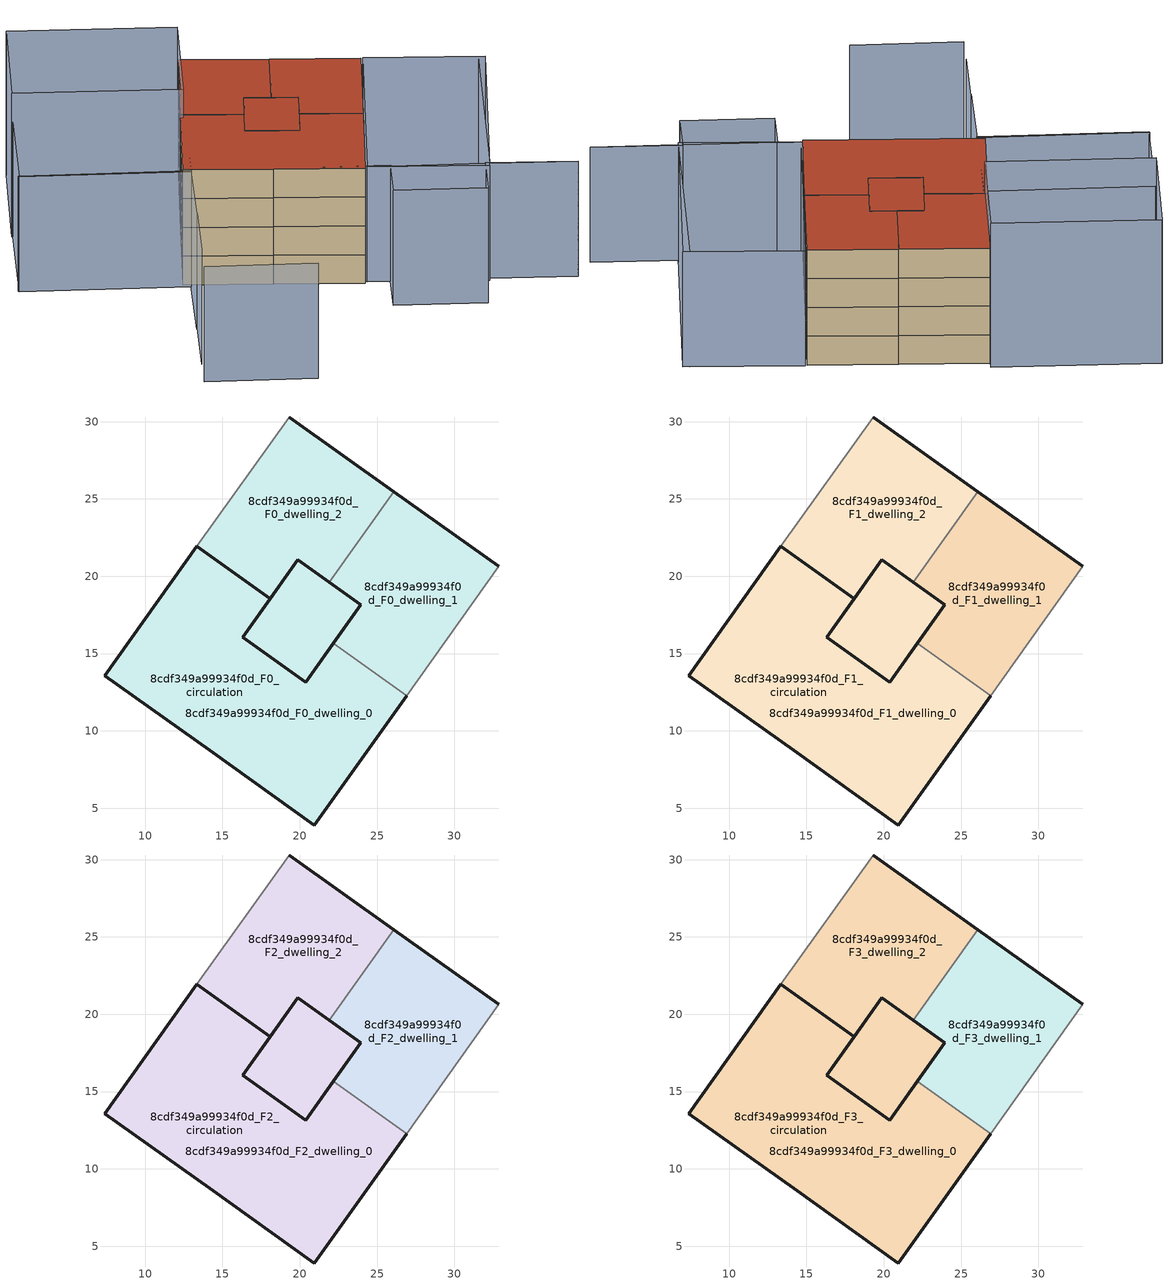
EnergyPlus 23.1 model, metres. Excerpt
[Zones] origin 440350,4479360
8cdf349a99934f0d_F0_dwelling_0
 floor ground (EU_floor_Construction): 22.16,15.66 26.91,12.28 20.95,3.91 14.17,8.74 7.39,13.57 13.35,21.94 18.1,18.56 16.31,16.05 20.38,13.15 z0; 23.95,18.17 20.38,13.15 18.34,14.6 16.31,16.05 18.1,18.56 19.89,21.07 z0
 wall outside (EU_wall_Construction): 22.16,15.66 20.38,13.15 18.34,14.6 16.31,16.05 18.1,18.56 13.35,21.94 7.39,13.57 14.17,8.74 20.95,3.91 26.91,12.28 z0:3
 wall to 8cdf349a99934f0d_F0_dwelling_1 (EU_wall_Construction): 26.91,12.28 22.16,15.66 z0:3
8cdf349a99934f0d_F0_dwelling_1
 floor ground (EU_floor_Construction): 32.87,20.64 26.91,12.28 22.16,15.66 23.93,18.13 23.95,18.17 21.92,19.62 26.09,25.47 z0; 21.92,19.62 23.95,18.17 23.93,18.13 20.38,13.15 16.31,16.05 19.89,21.07 z0
 wall outside (EU_wall_Construction): 32.87,20.64 26.09,25.47 / 21.92,19.62 23.95,18.17 22.16,15.66 z0:3
 wall adiabatic (EU_wall_Construction): 26.91,12.28 32.87,20.64 z0:3
 wall to 8cdf349a99934f0d_F0_dwelling_2 (EU_wall_Construction): 26.09,25.47 21.92,19.62 z0:3
8cdf349a99934f0d_F0_dwelling_2
 floor ground (EU_floor_Construction): 23.95,18.17 20.38,13.15 16.31,16.05 18.1,18.56 19.89,21.07 21.92,19.62 z0; 26.09,25.47 21.92,19.62 19.89,21.07 18.1,18.56 13.35,21.94 19.31,30.3 z0
 wall outside (EU_wall_Construction): 26.09,25.47 19.31,30.3 / 13.35,21.94 18.1,18.56 19.89,21.07 21.92,19.62 z0:3
 wall adiabatic (EU_wall_Construction): 19.31,30.3 13.35,21.94 z0:3
8cdf349a99934f0d_F0_circulation
 floor ground (EU_floor_Construction): 22.16,15.66 26.91,12.28 20.95,3.91 14.17,8.74 7.39,13.57 13.35,21.94 18.1,18.56 16.31,16.05 20.38,13.15 z0; 21.92,19.62 23.95,18.17 20.38,13.15 18.34,14.6 16.31,16.05 18.1,18.56 19.89,21.07 z0; 32.87,20.64 26.91,12.28 22.16,15.66 23.93,18.13 23.95,18.17 21.92,19.62 26.09,25.47 z0; 26.09,25.47 21.92,19.62 19.89,21.07 18.1,18.56 13.35,21.94 19.31,30.3 z0
 wall outside (EU_wall_Construction): 23.95,18.17 19.89,21.07 16.31,16.05 20.38,13.15 23.95,18.17 z0:3
8cdf349a99934f0d_F1_dwelling_0
 floor to 8cdf349a99934f0d_F0_dwelling_0 (EU_floor_Construction): 22.16,15.66 26.91,12.28 20.95,3.91 14.17,8.74 7.39,13.57 13.35,21.94 18.1,18.56 16.31,16.05 18.34,14.6 20.38,13.15 z3; 23.95,18.17 22.16,15.66 20.38,13.15 18.34,14.6 16.31,16.05 18.1,18.56 19.89,21.07 z3
 wall outside (EU_wall_Construction): 22.16,15.66 20.38,13.15 18.34,14.6 16.31,16.05 18.1,18.56 13.35,21.94 7.39,13.57 14.17,8.74 20.95,3.91 26.91,12.28 z3:6
 wall to 8cdf349a99934f0d_F1_dwelling_1 (EU_wall_Construction): 26.91,12.28 22.16,15.66 z3:6
8cdf349a99934f0d_F1_dwelling_1
 floor to 8cdf349a99934f0d_F0_dwelling_1 (EU_floor_Construction): 32.87,20.64 26.91,12.28 22.16,15.66 23.95,18.17 21.92,19.62 26.09,25.47 z3; 21.92,19.62 23.95,18.17 23.93,18.13 20.38,13.15 16.31,16.05 19.89,21.07 z3
 wall outside (EU_wall_Construction): 32.87,20.64 26.09,25.47 / 21.92,19.62 23.95,18.17 22.16,15.66 z3:6
 wall adiabatic (EU_wall_Construction): 26.91,12.28 32.87,20.64 z3:6
 wall to 8cdf349a99934f0d_F1_dwelling_2 (EU_wall_Construction): 26.09,25.47 21.92,19.62 z3:6
8cdf349a99934f0d_F1_dwelling_2
 floor to 8cdf349a99934f0d_F0_dwelling_2 (EU_floor_Construction): 26.09,25.47 21.92,19.62 19.89,21.07 18.1,18.56 13.35,21.94 19.31,30.3 z3; 21.92,19.62 23.95,18.17 20.38,13.15 16.31,16.05 18.1,18.56 19.89,21.07 z3
 wall outside (EU_wall_Construction): 26.09,25.47 19.31,30.3 / 13.35,21.94 18.1,18.56 19.89,21.07 21.92,19.62 z3:6
 wall adiabatic (EU_wall_Construction): 19.31,30.3 13.35,21.94 z3:6
8cdf349a99934f0d_F1_circulation
 floor outside (EU_floor_Construction): 26.09,25.47 21.92,19.62 19.89,21.07 18.1,18.56 13.35,21.94 19.31,30.3 z3
 floor to 8cdf349a99934f0d_F0_circulation (EU_floor_Construction): 22.16,15.66 26.91,12.28 20.95,3.91 14.17,8.74 7.39,13.57 13.35,21.94 18.1,18.56 16.31,16.05 20.38,13.15 z3; 21.92,19.62 23.95,18.17 20.38,13.15 18.34,14.6 16.31,16.05 18.1,18.56 19.89,21.07 z3; 32.87,20.64 26.91,12.28 22.16,15.66 23.93,18.13 23.95,18.17 21.92,19.62 26.09,25.47 z3
 wall outside (EU_wall_Construction): 23.95,18.17 19.89,21.07 16.31,16.05 20.38,13.15 23.95,18.17 z3:6
8cdf349a99934f0d_F2_dwelling_0
 floor to 8cdf349a99934f0d_F1_dwelling_0 (EU_floor_Construction): 22.16,15.66 26.91,12.28 20.95,3.91 14.17,8.74 7.39,13.57 13.35,21.94 18.1,18.56 16.31,16.05 18.34,14.6 20.38,13.15 z6; 23.95,18.17 22.16,15.66 20.38,13.15 18.34,14.6 16.31,16.05 18.1,18.56 19.89,21.07 z6
 wall outside (EU_wall_Construction): 22.16,15.66 20.38,13.15 18.34,14.6 16.31,16.05 18.1,18.56 13.35,21.94 7.39,13.57 14.17,8.74 20.95,3.91 26.91,12.28 z6:9
 wall to 8cdf349a99934f0d_F2_dwelling_1 (EU_wall_Construction): 26.91,12.28 22.16,15.66 z6:9
8cdf349a99934f0d_F2_dwelling_1
 floor to 8cdf349a99934f0d_F1_dwelling_1 (EU_floor_Construction): 32.87,20.64 26.91,12.28 22.16,15.66 23.95,18.17 21.92,19.62 26.09,25.47 z6; 21.92,19.62 23.95,18.17 23.93,18.13 20.38,13.15 16.31,16.05 19.89,21.07 z6
 wall outside (EU_wall_Construction): 32.87,20.64 26.09,25.47 / 21.92,19.62 23.95,18.17 22.16,15.66 z6:9
 wall adiabatic (EU_wall_Construction): 26.91,12.28 32.87,20.64 z6:9
 wall to 8cdf349a99934f0d_F2_dwelling_2 (EU_wall_Construction): 26.09,25.47 21.92,19.62 z6:9
8cdf349a99934f0d_F2_dwelling_2
 floor to 8cdf349a99934f0d_F1_dwelling_2 (EU_floor_Construction): 26.09,25.47 21.92,19.62 19.89,21.07 18.1,18.56 13.35,21.94 19.31,30.3 z6; 21.92,19.62 23.95,18.17 20.38,13.15 16.31,16.05 18.1,18.56 19.89,21.07 z6
 wall outside (EU_wall_Construction): 26.09,25.47 19.31,30.3 / 13.35,21.94 18.1,18.56 19.89,21.07 21.92,19.62 z6:9
 wall adiabatic (EU_wall_Construction): 19.31,30.3 13.35,21.94 z6:9
8cdf349a99934f0d_F2_circulation
 floor outside (EU_floor_Construction): 26.09,25.47 21.92,19.62 19.89,21.07 18.1,18.56 13.35,21.94 19.31,30.3 z6
 floor to 8cdf349a99934f0d_F1_circulation (EU_floor_Construction): 22.16,15.66 26.91,12.28 20.95,3.91 14.17,8.74 7.39,13.57 13.35,21.94 18.1,18.56 16.31,16.05 20.38,13.15 z6; 21.92,19.62 23.95,18.17 20.38,13.15 18.34,14.6 16.31,16.05 18.1,18.56 19.89,21.07 z6; 32.87,20.64 26.91,12.28 22.16,15.66 23.93,18.13 23.95,18.17 21.92,19.62 26.09,25.47 z6
 wall outside (EU_wall_Construction): 23.95,18.17 19.89,21.07 16.31,16.05 20.38,13.15 23.95,18.17 z6:9
8cdf349a99934f0d_F3_dwelling_0
 floor to 8cdf349a99934f0d_F2_dwelling_0 (EU_floor_Construction): 22.16,15.66 26.91,12.28 20.95,3.91 14.17,8.74 7.39,13.57 13.35,21.94 18.1,18.56 16.31,16.05 18.34,14.6 20.38,13.15 z9; 23.95,18.17 22.16,15.66 20.38,13.15 18.34,14.6 16.31,16.05 18.1,18.56 19.89,21.07 z9
 wall outside (EU_wall_Construction): 22.16,15.66 20.38,13.15 18.34,14.6 16.31,16.05 18.1,18.56 13.35,21.94 7.39,13.57 14.17,8.74 20.95,3.91 26.91,12.28 z9:12
 wall to 8cdf349a99934f0d_F3_dwelling_1 (EU_wall_Construction): 26.91,12.28 22.16,15.66 z9:12
 roof outside (EU_roof_Construction): 20.38,13.15 23.95,18.17 19.89,21.07 18.1,18.56 16.31,16.05 18.34,14.6 z12; 20.95,3.91 26.91,12.28 22.16,15.66 20.38,13.15 16.31,16.05 18.1,18.56 13.35,21.94 7.39,13.57 14.17,8.74 z12
8cdf349a99934f0d_F3_dwelling_1
 floor to 8cdf349a99934f0d_F2_dwelling_1 (EU_floor_Construction): 32.87,20.64 26.91,12.28 22.16,15.66 23.95,18.17 21.92,19.62 26.09,25.47 z9; 21.92,19.62 23.95,18.17 23.93,18.13 20.38,13.15 16.31,16.05 19.89,21.07 z9
 wall outside (EU_wall_Construction): 32.87,20.64 26.09,25.47 / 21.92,19.62 23.95,18.17 22.16,15.66 z9:12
 wall adiabatic (EU_wall_Construction): 26.91,12.28 32.87,20.64 z9:12
 wall to 8cdf349a99934f0d_F3_dwelling_2 (EU_wall_Construction): 26.09,25.47 21.92,19.62 z9:12
 roof outside (EU_roof_Construction): 26.91,12.28 32.87,20.64 26.09,25.47 21.92,19.62 23.95,18.17 23.93,18.13 22.16,15.66 z12; 20.38,13.15 23.93,18.13 23.95,18.17 21.92,19.62 19.89,21.07 16.31,16.05 z12
8cdf349a99934f0d_F3_dwelling_2
 floor to 8cdf349a99934f0d_F2_dwelling_2 (EU_floor_Construction): 26.09,25.47 21.92,19.62 19.89,21.07 18.1,18.56 13.35,21.94 19.31,30.3 z9; 21.92,19.62 23.95,18.17 20.38,13.15 16.31,16.05 18.1,18.56 19.89,21.07 z9
 wall outside (EU_wall_Construction): 26.09,25.47 19.31,30.3 / 13.35,21.94 18.1,18.56 19.89,21.07 21.92,19.62 z9:12
 wall adiabatic (EU_wall_Construction): 19.31,30.3 13.35,21.94 z9:12
 roof outside (EU_roof_Construction): 20.38,13.15 23.95,18.17 21.92,19.62 19.89,21.07 18.1,18.56 16.31,16.05 z12; 21.92,19.62 26.09,25.47 19.31,30.3 13.35,21.94 18.1,18.56 19.89,21.07 z12
8cdf349a99934f0d_F3_circulation
 floor outside (EU_floor_Construction): 26.09,25.47 21.92,19.62 19.89,21.07 18.1,18.56 13.35,21.94 19.31,30.3 z9
 floor to 8cdf349a99934f0d_F2_circulation (EU_floor_Construction): 22.16,15.66 26.91,12.28 20.95,3.91 14.17,8.74 7.39,13.57 13.35,21.94 18.1,18.56 16.31,16.05 20.38,13.15 z9; 21.92,19.62 23.95,18.17 20.38,13.15 18.34,14.6 16.31,16.05 18.1,18.56 19.89,21.07 z9; 32.87,20.64 26.91,12.28 22.16,15.66 23.93,18.13 23.95,18.17 21.92,19.62 26.09,25.47 z9
 wall outside (EU_wall_Construction): 23.95,18.17 19.89,21.07 16.31,16.05 20.38,13.15 23.95,18.17 z9:12
 roof outside (EU_roof_Construction): 20.38,13.15 23.95,18.17 21.92,19.62 19.89,21.07 18.1,18.56 16.31,16.05 18.34,14.6 z12; 20.95,3.91 26.91,12.28 22.16,15.66 20.38,13.15 16.31,16.05 18.1,18.56 13.35,21.94 7.39,13.57 14.17,8.74 z12; 21.92,19.62 26.09,25.47 19.31,30.3 13.35,21.94 18.1,18.56 19.89,21.07 z12; 26.91,12.28 32.87,20.64 26.09,25.47 21.92,19.62 23.95,18.17 23.93,18.13 22.16,15.66 z12
shading: 30.29,-1.81 37.28,-6.57 / -1.78,-2.07 6.97,-7.74 / 16.67,7.14 23.12,2.93 / 3.69,6.32 0,0.68 / -5.28,21.55 7.95,13.03 / 7.95,13.03 3.55,6.2 / 37.28,-6.57 30.58,-2.11 / 30.58,-2.11 41.63,14.49 / 23.01,2.88 30.25,-1.87 / 30.25,-1.87 27.77,-5.66 / 27.77,-5.66 20.52,-0.9 / 20.52,-0.9 23.01,2.88 / -5.27,21.44 0.35,30 / 0.35,30 13.44,21.42 / 13.44,21.42 7.83,12.85 / 7.83,12.85 -5.27,21.44 / 21.28,4.05 33.07,20.6 / 33.07,20.6 42.15,14.13 / 42.15,14.13 30.36,-2.42 / 30.36,-2.42 21.28,4.05 z0:12; 13.25,21.33 0.29,30.04 / 0.29,30.04 6.73,39.62 / 6.73,39.62 19.69,30.91 / 19.69,30.91 13.25,21.33 z0:15
[Building]
EU S2 Campaign: North Axis=0; Terrain=City; Solar Distribution=FullExterior
[Site:Location]
Madrid: Latitude=40.5; Longitude=-3.5; Time Zone=1; Elevation=609
[SizingPeriod:WeatherFileDays]
AnnualSizingPeriod: Begin Month=1; Begin Day of Month=1; End Month=12; End Day of Month=31; Day of Week for Start Day=Monday; Use Weather File Daylight Saving Period=No; Use Weather File Rain and Snow Indicators=No
[MATERIAL]
EU_InternalMass_Material: Roughness=MediumRough; Thickness=0.1; Conductivity=1; Density=1800; Specific Heat=900; Thermal Absorptance=0.9; Solar Absorptance=0.7; Visible Absorptance=0.7
[MATERIAL:NOMASS] Roughness=MediumRough; Thermal Absorptance=0.9; Solar Absorptance=0.7; Visible Absorptance=0.7
Name | Thermal Resistance
EU_wall_NoMass | 0.459673
EU_roof_NoMass | 0.495815
EU_floor_NoMass | 0.788942
[CONSTRUCTION]
EU_wall_Construction: EU_wall_NoMass
EU_roof_Construction: EU_roof_NoMass
EU_floor_Construction: EU_floor_NoMass
EU_InternalMass_Construction: EU_InternalMass_Material
[ZONE] Type=1; Multiplier=1; Ceiling Height=autocalculate; Floor Area=autocalculate; Part of Total Floor Area=Yes
Name | Volume
8cdf349a99934f0d_F0_dwelling_0; 8cdf349a99934f0d_F1_dwelling_0; 8cdf349a99934f0d_F2_dwelling_0; 8cdf349a99934f0d_F3_dwelling_0 | 558.95
8cdf349a99934f0d_F0_dwelling_1; 8cdf349a99934f0d_F1_dwelling_1; 8cdf349a99934f0d_F2_dwelling_1; 8cdf349a99934f0d_F3_dwelling_1; 8cdf349a99934f0d_F0_dwelling_2; 8cdf349a99934f0d_F1_dwelling_2; 8cdf349a99934f0d_F2_dwelling_2; 8cdf349a99934f0d_F3_dwelling_2 | 325.627
8cdf349a99934f0d_F0_circulation; 8cdf349a99934f0d_F1_circulation; 8cdf349a99934f0d_F2_circulation; 8cdf349a99934f0d_F3_circulation | 1025.6
[INTERNALMASS] Construction=EU_InternalMass_Construction
Name | Zone or ZoneList | Surface Area
8cdf349a99934f0d_F0_dwelling_0_EU_InternalMass | 8cdf349a99934f0d_F0_dwelling_0 | 155.549
8cdf349a99934f0d_F0_dwelling_1_EU_InternalMass | 8cdf349a99934f0d_F0_dwelling_1 | 77.7745
8cdf349a99934f0d_F0_dwelling_2_EU_InternalMass | 8cdf349a99934f0d_F0_dwelling_2 | 77.7745
8cdf349a99934f0d_F1_dwelling_0_EU_InternalMass | 8cdf349a99934f0d_F1_dwelling_0 | 155.549
8cdf349a99934f0d_F1_dwelling_1_EU_InternalMass | 8cdf349a99934f0d_F1_dwelling_1 | 77.7745
8cdf349a99934f0d_F1_dwelling_2_EU_InternalMass | 8cdf349a99934f0d_F1_dwelling_2 | 77.7745
8cdf349a99934f0d_F2_dwelling_0_EU_InternalMass | 8cdf349a99934f0d_F2_dwelling_0 | 155.549
8cdf349a99934f0d_F2_dwelling_1_EU_InternalMass | 8cdf349a99934f0d_F2_dwelling_1 | 77.7745
8cdf349a99934f0d_F2_dwelling_2_EU_InternalMass | 8cdf349a99934f0d_F2_dwelling_2 | 77.7745
8cdf349a99934f0d_F3_dwelling_0_EU_InternalMass | 8cdf349a99934f0d_F3_dwelling_0 | 155.549
8cdf349a99934f0d_F3_dwelling_1_EU_InternalMass | 8cdf349a99934f0d_F3_dwelling_1 | 77.7745
8cdf349a99934f0d_F3_dwelling_2_EU_InternalMass | 8cdf349a99934f0d_F3_dwelling_2 | 77.7745
[OTHEREQUIPMENT] Fuel Type=Electricity; Design Level Calculation Method=Watts/Area; Power per Zone Floor Area=1; Fraction Latent=0; Fraction Radiant=0; Fraction Lost=0; Carbon Dioxide Generation Rate=0; EndUse Subcategory=EU_Step8_InternalGains
Name | Zone or ZoneList or Space or SpaceList | Schedule
EU_Step8_InternalGain_8cdf349a99934f0d_F0_dwelling_0_f000 | 8cdf349a99934f0d_F0_dwelling_0 | EU_Step8_GainSchedule_8cdf349a99934f0d_F0_dwelling_0_f000
EU_Step8_InternalGain_8cdf349a99934f0d_F0_dwelling_1_f000 | 8cdf349a99934f0d_F0_dwelling_1 | EU_Step8_GainSchedule_8cdf349a99934f0d_F0_dwelling_1_f000
EU_Step8_InternalGain_8cdf349a99934f0d_F0_dwelling_2_f000 | 8cdf349a99934f0d_F0_dwelling_2 | EU_Step8_GainSchedule_8cdf349a99934f0d_F0_dwelling_2_f000
EU_Step8_InternalGain_8cdf349a99934f0d_F1_dwelling_0_f000 | 8cdf349a99934f0d_F1_dwelling_0 | EU_Step8_GainSchedule_8cdf349a99934f0d_F1_dwelling_0_f000
EU_Step8_InternalGain_8cdf349a99934f0d_F1_dwelling_1_f000 | 8cdf349a99934f0d_F1_dwelling_1 | EU_Step8_GainSchedule_8cdf349a99934f0d_F1_dwelling_1_f000
EU_Step8_InternalGain_8cdf349a99934f0d_F1_dwelling_2_f000 | 8cdf349a99934f0d_F1_dwelling_2 | EU_Step8_GainSchedule_8cdf349a99934f0d_F1_dwelling_2_f000
EU_Step8_InternalGain_8cdf349a99934f0d_F2_dwelling_0_f000 | 8cdf349a99934f0d_F2_dwelling_0 | EU_Step8_GainSchedule_8cdf349a99934f0d_F2_dwelling_0_f000
EU_Step8_InternalGain_8cdf349a99934f0d_F2_dwelling_1_f000 | 8cdf349a99934f0d_F2_dwelling_1 | EU_Step8_GainSchedule_8cdf349a99934f0d_F2_dwelling_1_f000
EU_Step8_InternalGain_8cdf349a99934f0d_F2_dwelling_2_f000 | 8cdf349a99934f0d_F2_dwelling_2 | EU_Step8_GainSchedule_8cdf349a99934f0d_F2_dwelling_2_f000
EU_Step8_InternalGain_8cdf349a99934f0d_F3_dwelling_0_f000 | 8cdf349a99934f0d_F3_dwelling_0 | EU_Step8_GainSchedule_8cdf349a99934f0d_F3_dwelling_0_f000
EU_Step8_InternalGain_8cdf349a99934f0d_F3_dwelling_1_f000 | 8cdf349a99934f0d_F3_dwelling_1 | EU_Step8_GainSchedule_8cdf349a99934f0d_F3_dwelling_1_f000
EU_Step8_InternalGain_8cdf349a99934f0d_F3_dwelling_2_f000 | 8cdf349a99934f0d_F3_dwelling_2 | EU_Step8_GainSchedule_8cdf349a99934f0d_F3_dwelling_2_f000
[ZONEINFILTRATION:DESIGNFLOWRATE] Schedule=EU_AlwaysOn; Design Flow Rate Calculation Method=Flow/Area; Flow Rate per Floor Area=0.0005; Constant Term Coefficient=1; Temperature Term Coefficient=0; Velocity Term Coefficient=0; Velocity Squared Term Coefficient=0
Name | Zone or ZoneList or Space or SpaceList
EU_Circulation_Infiltration_8cdf349a99934f0d_F0_circulation | 8cdf349a99934f0d_F0_circulation
EU_Circulation_Infiltration_8cdf349a99934f0d_F1_circulation | 8cdf349a99934f0d_F1_circulation
EU_Circulation_Infiltration_8cdf349a99934f0d_F2_circulation | 8cdf349a99934f0d_F2_circulation
EU_Circulation_Infiltration_8cdf349a99934f0d_F3_circulation | 8cdf349a99934f0d_F3_circulation
[ZONEVENTILATION:DESIGNFLOWRATE] Schedule=EU_AlwaysOn; Design Flow Rate Calculation Method=AirChanges/Hour; Air Changes per Hour=0.719161; Ventilation Type=Natural; Fan Pressure Rise=0; Fan Total Efficiency=1; Constant Term Coefficient=1; Temperature Term Coefficient=0; Velocity Term Coefficient=0; Velocity Squared Term Coefficient=0; Minimum Indoor Temperature=-100; Maximum Indoor Temperature=100; Delta Temperature=-100; Minimum Outdoor Temperature=-100; Maximum Outdoor Temperature=100; Maximum Wind Speed=40
Name | Zone or ZoneList or Space or SpaceList
EU_ConstantAir_8cdf349a99934f0d_F0_dwelling_0 | 8cdf349a99934f0d_F0_dwelling_0
EU_ConstantAir_8cdf349a99934f0d_F0_dwelling_1 | 8cdf349a99934f0d_F0_dwelling_1
EU_ConstantAir_8cdf349a99934f0d_F0_dwelling_2 | 8cdf349a99934f0d_F0_dwelling_2
EU_ConstantAir_8cdf349a99934f0d_F1_dwelling_0 | 8cdf349a99934f0d_F1_dwelling_0
EU_ConstantAir_8cdf349a99934f0d_F1_dwelling_1 | 8cdf349a99934f0d_F1_dwelling_1
EU_ConstantAir_8cdf349a99934f0d_F1_dwelling_2 | 8cdf349a99934f0d_F1_dwelling_2
EU_ConstantAir_8cdf349a99934f0d_F2_dwelling_0 | 8cdf349a99934f0d_F2_dwelling_0
EU_ConstantAir_8cdf349a99934f0d_F2_dwelling_1 | 8cdf349a99934f0d_F2_dwelling_1
EU_ConstantAir_8cdf349a99934f0d_F2_dwelling_2 | 8cdf349a99934f0d_F2_dwelling_2
EU_ConstantAir_8cdf349a99934f0d_F3_dwelling_0 | 8cdf349a99934f0d_F3_dwelling_0
EU_ConstantAir_8cdf349a99934f0d_F3_dwelling_1 | 8cdf349a99934f0d_F3_dwelling_1
EU_ConstantAir_8cdf349a99934f0d_F3_dwelling_2 | 8cdf349a99934f0d_F3_dwelling_2
[HVACTEMPLATE:THERMOSTAT] Constant Heating Setpoint=20; Constant Cooling Setpoint=50
EU_HeatOnly_8cdf349a99934f0d_F0_dwelling_0; EU_HeatOnly_8cdf349a99934f0d_F0_dwelling_1; EU_HeatOnly_8cdf349a99934f0d_F0_dwelling_2; EU_HeatOnly_8cdf349a99934f0d_F1_dwelling_0; EU_HeatOnly_8cdf349a99934f0d_F1_dwelling_1; EU_HeatOnly_8cdf349a99934f0d_F1_dwelling_2; EU_HeatOnly_8cdf349a99934f0d_F2_dwelling_0; EU_HeatOnly_8cdf349a99934f0d_F2_dwelling_1; EU_HeatOnly_8cdf349a99934f0d_F2_dwelling_2; EU_HeatOnly_8cdf349a99934f0d_F3_dwelling_0; EU_HeatOnly_8cdf349a99934f0d_F3_dwelling_1; EU_HeatOnly_8cdf349a99934f0d_F3_dwelling_2
[HVACTEMPLATE:ZONE:IDEALLOADSAIRSYSTEM] System Availability Schedule=EU_AlwaysOn; Maximum Heating Supply Air Temperature=50; Minimum Cooling Supply Air Temperature=13; Maximum Heating Supply Air Humidity Ratio=0.0156; Minimum Cooling Supply Air Humidity Ratio=0.0077; Heating Limit=NoLimit; Cooling Limit=NoLimit; Heating Availability Schedule=EU_AlwaysOn; Cooling Availability Schedule=EU_CoolingOff; Dehumidification Control Type=ConstantSensibleHeatRatio; Cooling Sensible Heat Ratio=0.7; Dehumidification Setpoint=60; Humidification Control Type=None; Humidification Setpoint=30; Outdoor Air Method=None; Outdoor Air Flow Rate per Person=0.00944; Outdoor Air Flow Rate per Zone Floor Area=0; Outdoor Air Flow Rate per Zone=0; Demand Controlled Ventilation Type=None; Outdoor Air Economizer Type=NoEconomizer; Heat Recovery Type=None; Sensible Heat Recovery Effectiveness=0.7; Latent Heat Recovery Effectiveness=0.65
Name | Template Thermostat
8cdf349a99934f0d_F0_dwelling_0 | EU_HeatOnly_8cdf349a99934f0d_F0_dwelling_0
8cdf349a99934f0d_F0_dwelling_1 | EU_HeatOnly_8cdf349a99934f0d_F0_dwelling_1
8cdf349a99934f0d_F0_dwelling_2 | EU_HeatOnly_8cdf349a99934f0d_F0_dwelling_2
8cdf349a99934f0d_F1_dwelling_0 | EU_HeatOnly_8cdf349a99934f0d_F1_dwelling_0
8cdf349a99934f0d_F1_dwelling_1 | EU_HeatOnly_8cdf349a99934f0d_F1_dwelling_1
8cdf349a99934f0d_F1_dwelling_2 | EU_HeatOnly_8cdf349a99934f0d_F1_dwelling_2
8cdf349a99934f0d_F2_dwelling_0 | EU_HeatOnly_8cdf349a99934f0d_F2_dwelling_0
8cdf349a99934f0d_F2_dwelling_1 | EU_HeatOnly_8cdf349a99934f0d_F2_dwelling_1
8cdf349a99934f0d_F2_dwelling_2 | EU_HeatOnly_8cdf349a99934f0d_F2_dwelling_2
8cdf349a99934f0d_F3_dwelling_0 | EU_HeatOnly_8cdf349a99934f0d_F3_dwelling_0
8cdf349a99934f0d_F3_dwelling_1 | EU_HeatOnly_8cdf349a99934f0d_F3_dwelling_1
8cdf349a99934f0d_F3_dwelling_2 | EU_HeatOnly_8cdf349a99934f0d_F3_dwelling_2
[SIZING:ZONE] Zone Cooling Design Supply Air Temperature Input Method=SupplyAirTemperature; Zone Cooling Design Supply Air Temperature=13; Zone Heating Design Supply Air Temperature Input Method=SupplyAirTemperature; Zone Heating Design Supply Air Temperature=50; Zone Cooling Design Supply Air Humidity Ratio=0.008; Zone Heating Design Supply Air Humidity Ratio=0.008; Cooling Design Air Flow Method=DesignDay; Cooling Design Air Flow Rate=0; Cooling Minimum Air Flow per Zone Floor Area=0.000762; Cooling Minimum Air Flow=0; Cooling Minimum Air Flow Fraction=0.2; Heating Design Air Flow Method=DesignDay; Heating Design Air Flow Rate=0; Heating Maximum Air Flow per Zone Floor Area=0.002032; Heating Maximum Air Flow=0.141576; Heating Maximum Air Flow Fraction=0.3; Account for Dedicated Outdoor Air System=No; Dedicated Outdoor Air System Control Strategy=NeutralSupplyAir; Dedicated Outdoor Air Low Setpoint Temperature for Design=autosize; Dedicated Outdoor Air High Setpoint Temperature for Design=autosize; Zone Load Sizing Method=Sensible Load Only No Latent Load; Zone Latent Cooling Design Supply Air Humidity Ratio Input Method=HumidityRatioDifference; Zone Cooling Design Supply Air Humidity Ratio Difference=0.005; Zone Latent Heating Design Supply Air Humidity Ratio Input Method=HumidityRatioDifference; Zone Humidification Design Supply Air Humidity Ratio Difference=0.005
8cdf349a99934f0d_F0_dwelling_0; 8cdf349a99934f0d_F0_dwelling_1; 8cdf349a99934f0d_F0_dwelling_2; 8cdf349a99934f0d_F1_dwelling_0; 8cdf349a99934f0d_F1_dwelling_1; 8cdf349a99934f0d_F1_dwelling_2; 8cdf349a99934f0d_F2_dwelling_0; 8cdf349a99934f0d_F2_dwelling_1; 8cdf349a99934f0d_F2_dwelling_2; 8cdf349a99934f0d_F3_dwelling_0; 8cdf349a99934f0d_F3_dwelling_1; 8cdf349a99934f0d_F3_dwelling_2
[SCHEDULE:CONSTANT]
Name | Hourly Value
EU_AlwaysOn | 1
EU_CoolingOff | 0
[SCHEDULE:FILE] Column Number=1; Rows to Skip at Top=0; Number of Hours of Data=8760; Column Separator=Comma; Interpolate to Timestep=No; Minutes per Item=60; Adjust Schedule for Daylight Savings=Yes
Name | File
EU_Step8_GainSchedule_8cdf349a99934f0d_F0_dwelling_0_f000 | ../../schedules/8cdf349a99934f0d/8cdf349a99934f0d_F0_dwelling_0_f000_gain.csv
EU_Step8_GainSchedule_8cdf349a99934f0d_F0_dwelling_1_f000 | ../../schedules/8cdf349a99934f0d/8cdf349a99934f0d_F0_dwelling_1_f000_gain.csv
EU_Step8_GainSchedule_8cdf349a99934f0d_F0_dwelling_2_f000 | ../../schedules/8cdf349a99934f0d/8cdf349a99934f0d_F0_dwelling_2_f000_gain.csv
EU_Step8_GainSchedule_8cdf349a99934f0d_F1_dwelling_0_f000 | ../../schedules/8cdf349a99934f0d/8cdf349a99934f0d_F1_dwelling_0_f000_gain.csv
EU_Step8_GainSchedule_8cdf349a99934f0d_F1_dwelling_1_f000 | ../../schedules/8cdf349a99934f0d/8cdf349a99934f0d_F1_dwelling_1_f000_gain.csv
EU_Step8_GainSchedule_8cdf349a99934f0d_F1_dwelling_2_f000 | ../../schedules/8cdf349a99934f0d/8cdf349a99934f0d_F1_dwelling_2_f000_gain.csv
EU_Step8_GainSchedule_8cdf349a99934f0d_F2_dwelling_0_f000 | ../../schedules/8cdf349a99934f0d/8cdf349a99934f0d_F2_dwelling_0_f000_gain.csv
EU_Step8_GainSchedule_8cdf349a99934f0d_F2_dwelling_1_f000 | ../../schedules/8cdf349a99934f0d/8cdf349a99934f0d_F2_dwelling_1_f000_gain.csv
EU_Step8_GainSchedule_8cdf349a99934f0d_F2_dwelling_2_f000 | ../../schedules/8cdf349a99934f0d/8cdf349a99934f0d_F2_dwelling_2_f000_gain.csv
EU_Step8_GainSchedule_8cdf349a99934f0d_F3_dwelling_0_f000 | ../../schedules/8cdf349a99934f0d/8cdf349a99934f0d_F3_dwelling_0_f000_gain.csv
EU_Step8_GainSchedule_8cdf349a99934f0d_F3_dwelling_1_f000 | ../../schedules/8cdf349a99934f0d/8cdf349a99934f0d_F3_dwelling_1_f000_gain.csv
EU_Step8_GainSchedule_8cdf349a99934f0d_F3_dwelling_2_f000 | ../../schedules/8cdf349a99934f0d/8cdf349a99934f0d_F3_dwelling_2_f000_gain.csv
